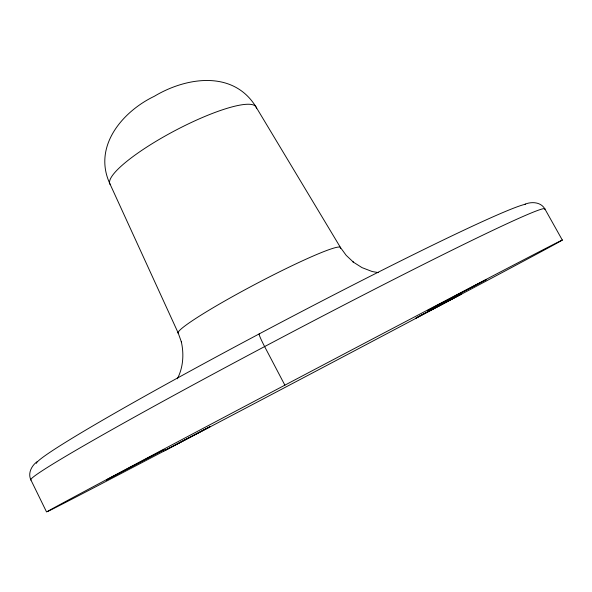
<?xml version="1.0" encoding="UTF-8"?>
<svg xmlns="http://www.w3.org/2000/svg" width="592" height="592" viewBox="0 0 592 592"><rect width="100%" height="100%" fill="white"/><g stroke="black" fill="none" stroke-linecap="round" stroke-linejoin="round"><path stroke-width="0.89" d="M177.341 378.799C183.246 367.484 184.105 354.06 181.307 341.725L181.522 342.324L178.088 332.697M37.296 461.538C31.635 465.556 27.535 473.356 30.976 480.082L46.561 511.984M435.631 307.566L415.939 318.045L461.301 294.106L437.318 306.856M524.978 204.196C531.646 201.495 540.711 201.946 544.758 208.724L562.296 240.034M378.458 272.609L372.183 271.536L362.023 267.628L353.032 261.93L353.565 262.308L346.172 255.33L340.518 247.582L256.129 107.145C233.522 69.775 186.236 77.101 154.334 96.281C122.618 111.451 92.892 146.194 109.616 183.157L178.355 333.318A91.753 7.23 -27.8 0 1 258.43 282.599A91.753 7.23 -27.8 0 1 340.407 248.374M284.87 385.163L264.624 346.572A14.319 1.073 62.2 0 1 259.2 333.903M110.267 184.608A82.599 16.99 -27.8 0 1 177.341 129.396A82.599 16.99 -27.8 0 1 256.514 108.669M30.976 480.082A290.598 8.917 -27.8 0 1 287.261 334.613A290.598 8.917 -27.8 0 1 544.744 209.487M36.297 463.41A278.188 11.011 -27.8 0 1 36.452 463.025M36.756 462.559A278.188 11.011 -27.8 0 1 37.215 462.019M37.873 461.338A278.188 11.011 -27.8 0 1 277.411 324.268A278.188 11.011 -27.8 0 1 525.592 204.203M427.779 310.497L486.18 279.676L427.779 310.497M164.036 449.661L106.464 479.979L164.036 449.661M165.353 450.194L209.968 426.706L165.353 450.194M163.851 451.148A291.619 1.051 -27.8 0 0 562.097 240.248A291.619 1.051 -27.8 0 0 187.553 436.6A291.619 1.051 -27.8 0 0 163.851 451.148"/></g></svg>
